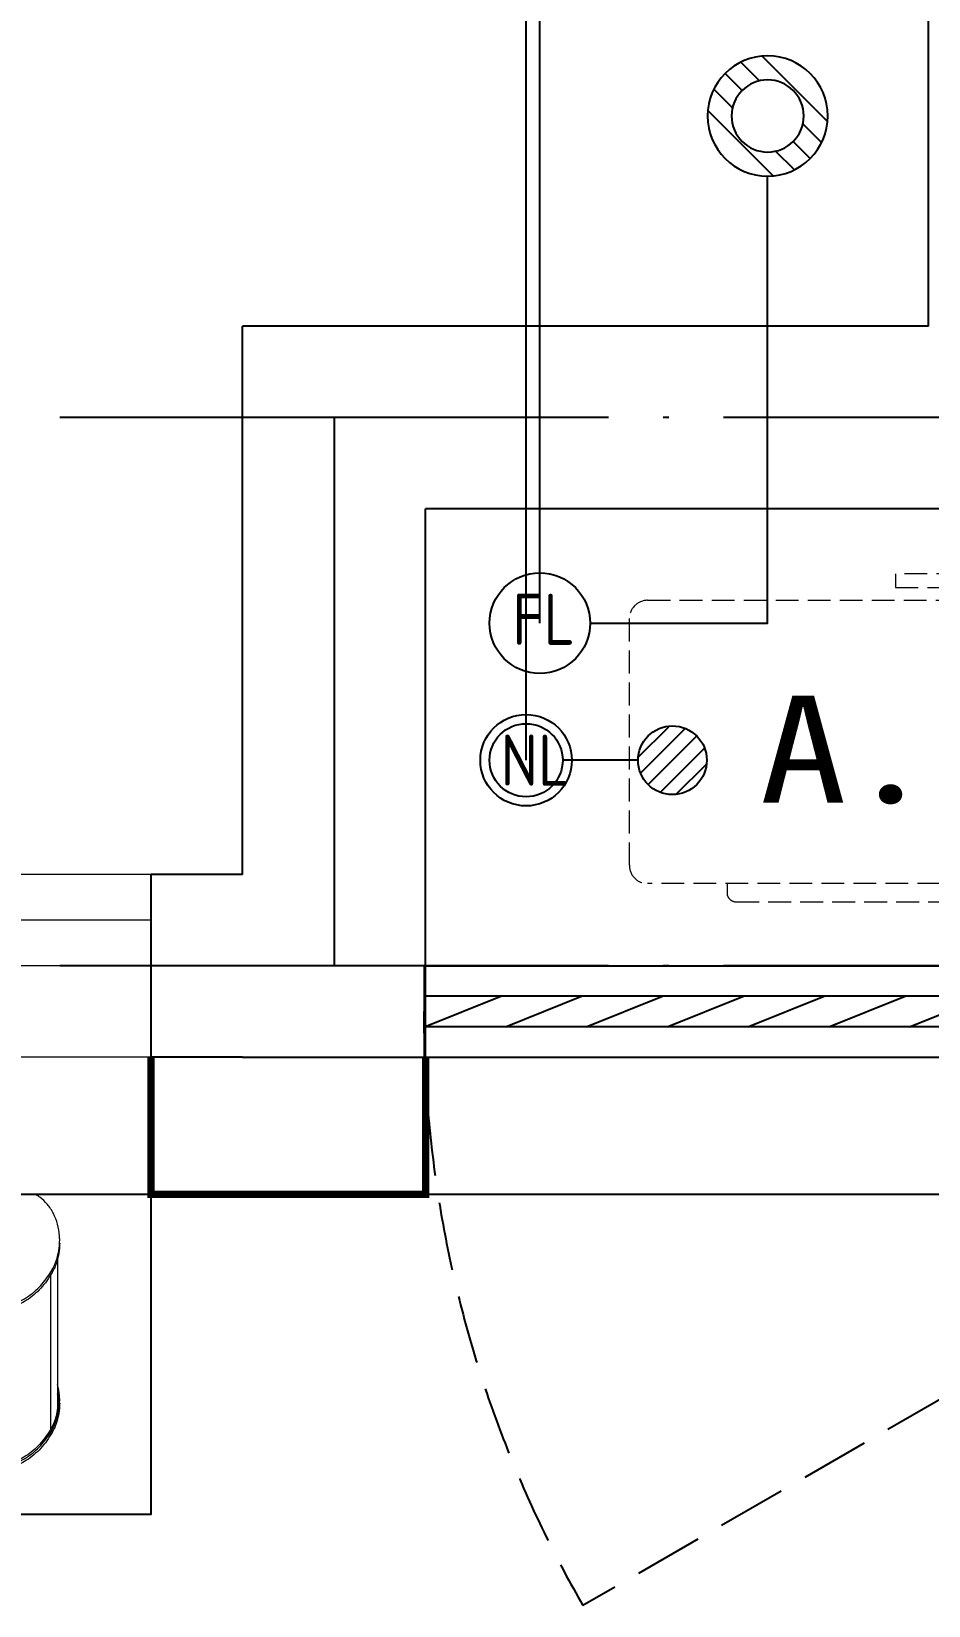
# Model space of a CAD drawing. Extents: x 27938 to 1507990, y 110129 to 923079.
# Drawn here: x 861136 to 862117, y 594749 to 596471 of the extents above; entities that cross this region are included whole.
import ezdxf

# ---------------------------------------------------------------- set-up
doc = ezdxf.new("R2010")
doc.units = 0
doc.header["$LTSCALE"] = 1000
doc.header["$MEASUREMENT"] = 0
doc.linetypes.add('DASH', pattern=[0.35, 0.25, -0.1])
doc.linetypes.add('DOTE', pattern=[2.42, 2, -0.2, 0.02, -0.2])
for name, color, linetype in [('DIM_凝结', 150, 'Continuous'), ('DIM_废水', 31, 'Continuous'), ('DOTE', 1, 'Continuous'), ('EQUIP_地漏', 7, 'Continuous'), ('PUB_TEXT', 4, 'Continuous'), ('VPIPE-凝结', 150, 'N'), ('VPIPE-废水', 31, 'Continuous'), ('WALL', 9, 'Continuous'), ('WINDOW', 4, 'Continuous'), ('WINDOW_TEXT', 7, 'Continuous'), ('看线', 251, 'Continuous')]:
    doc.layers.add(name, color=color, linetype=linetype)
for name, color, linetype, lineweight in [('平面-栏杆', 135, 'Continuous', 15), ('平面-看线', 45, 'Continuous', 15), ('平面-空调预留孔', 173, 'Continuous', 15)]:
    doc.layers.add(name, color=color, linetype=linetype, lineweight=lineweight)
doc.styles.add('_TCH_WINDOW', font='SIMPLEX.shx', dxfattribs={"width": 0.7, "height": 3.5, "bigfont": 'GBCBIG.shx'})
doc.styles.get("Standard").update_dxf_attribs({"font": 'gbenor.shx', "bigfont": 'gbcbig.shx'})
doc.styles.add('黑体', font='simhei.ttf')
doc.linetypes.add('N', pattern='A,3,-0.2,["N",Standard,S=0.25,R=0,X=-0.1,Y=-0.115],-0.2', length=3.4)

# ---------------------------------------------------------------- blocks, each defined once
blk = doc.blocks.new('gdgdgdrgdfsfs')
at = {"layer": '平面-空调预留孔'}
for p, q in [((701344.8, 763896.4), (701344.8, 763739.3)), ((701350.7, 763885.1), (701350.7, 763882.1)), ((701352.5, 763879), (701352.5, 763710.1)), ((701350.7, 763707), (701350.7, 763710))]:
    blk.add_line(p, q, dxfattribs=at)
for points, knots in [([(701342.5, 763917), (701342.5, 763918.7), (701342.7, 763924.7), (701344.5, 763934.9), (701349, 763946.7), (701355.7, 763956.9), (701361.2, 763962.2), (701364.2, 763964.4)], [0, 0, 0, 0, 5.021553, 17.990508, 31.024726, 44.15528, 57.391988, 57.391988, 57.391988, 57.391988]), ([(701364.2, 763964.4), (701365.1, 763965.1), (701367, 763966.3), (701370.1, 763967.3), (701372.3, 763967.6), (701373.3, 763967.6)], [0, 0, 0, 0, 4.063379, 8.143059, 12.231424, 12.231424, 12.231424, 12.231424]), ([(701350.7, 763885.1), (701348.7, 763888.6), (701345.3, 763896.3), (701342.9, 763907.3), (701342.5, 763914.3), (701342.5, 763917)], [0, 0, 0, 0, 13.053869, 26.0339, 33.984373, 33.984373, 33.984373, 33.984373]), ([(701342.5, 763913.9), (701342.5, 763911.3), (701342.9, 763904.3), (701345.3, 763893.2), (701348.7, 763885.6), (701350.7, 763882.1)], [0, 0, 0, 0, 7.950473, 20.930505, 33.984373, 33.984373, 33.984373, 33.984373]), ([(701350.7, 763882.1), (701354.3, 763875.7), (701362.8, 763863.9), (701378.3, 763850.8), (701389.9, 763845.3), (701395.8, 763843.4)], [0, 0, 0, 0, 23.6996, 47.591163, 70.812357, 70.812357, 70.812357, 70.812357]), ([(701396.4, 763846.3), (701390.4, 763848.2), (701378.5, 763853.7), (701363.3, 763866.5), (701355.2, 763877.6), (701351.8, 763883.2)], [0, 0, 0, 0, 24.049357, 47.94092, 69.255455, 69.255455, 69.255455, 69.255455]), ([(701342.5, 763741.9), (701342.5, 763743.6), (701342.7, 763749.5), (701343.7, 763755.4), (701344.8, 763759.4)], [0, 0, 0, 0, 5.021553, 17.829194, 17.829194, 17.829194, 17.829194]), ([(701350.7, 763710), (701348.7, 763713.6), (701345.3, 763721.2), (701342.9, 763732.3), (701342.5, 763739.2), (701342.5, 763741.9)], [0, 0, 0, 0, 13.053869, 26.0339, 33.984373, 33.984373, 33.984373, 33.984373]), ([(701342.5, 763738.8), (701342.5, 763736.2), (701342.9, 763729.2), (701345.3, 763718.1), (701348.7, 763710.5), (701350.7, 763707)], [0, 0, 0, 0, 7.950473, 20.930505, 33.984373, 33.984373, 33.984373, 33.984373]), ([(701344.8, 763751.8), (701344.5, 763750.1), (701344.2, 763746.8), (701344.1, 763743.5), (701344.1, 763741.9)], [0, 0, 0, 0, 5.087958, 9.936354, 9.936354, 9.936354, 9.936354]), ([(701344.2, 763738.4), (701344.2, 763737), (701344.7, 763731.4), (701346.7, 763721.9), (701350, 763714.5), (701351.9, 763711.1)], [0, 0, 0, 0, 4.169079, 16.701522, 29.305258, 29.305258, 29.305258, 29.305258]), ([(701344.8, 763739.3), (701344.8, 763735.8), (701345.3, 763729.5), (701346.7, 763723.6), (701347.5, 763721)], [0, 0, 0, 0, 10.602023, 18.658548, 18.658548, 18.658548, 18.658548]), ([(701350.7, 763707), (701354.3, 763700.6), (701362.8, 763688.8), (701378.3, 763675.7), (701389.9, 763670.2), (701395.8, 763668.3)], [0, 0, 0, 0, 23.6996, 47.591163, 70.812357, 70.812357, 70.812357, 70.812357]), ([(701396.4, 763671.2), (701390.4, 763673.1), (701378.5, 763678.6), (701363.3, 763691.5), (701355.2, 763702.5), (701351.8, 763708.1)], [0, 0, 0, 0, 24.049357, 47.94092, 69.255455, 69.255455, 69.255455, 69.255455]), ([(701352.9, 763709.5), (701356.2, 763703.9), (701364.3, 763693), (701379.2, 763680.3), (701390.8, 763674.9), (701396.8, 763673.1)], [0, 0, 0, 0, 21.180152, 44.607801, 68.19018, 68.19018, 68.19018, 68.19018])]:
    blk.add_open_spline(points, degree=3, knots=knots, dxfattribs=at)
for points in [[(701351.8, 763883.2), (701351.4, 763883.8), (701351, 763884.5), (701350.7, 763885.1)], [(701344.1, 763741.9), (701344.2, 763744.4), (701344.4, 763746.8), (701344.8, 763749.2)], [(701344.1, 763741.9), (701344.1, 763740.7), (701344.1, 763739.5), (701344.2, 763738.4)], [(701351.8, 763708.1), (701351.4, 763708.7), (701351, 763709.4), (701350.7, 763710)], [(701351.9, 763711.1), (701352.2, 763710.6), (701352.6, 763710), (701352.9, 763709.5)]]:
    blk.add_open_spline(points, degree=3, dxfattribs=at)
blk = doc.blocks.new('$TwtSys$00000141')
at = {"color": 1}
for p, q in [((-47.1, 3.8), (-5, 45.9)), ((-47.1, 3.8), (-5, 45.9)), ((-43.6, -17.5), (17.5, 43.6)), ((-43.6, -17.5), (17.5, 43.6)), ((-33.2, -33.2), (33.2, 33.2)), ((-33.2, -33.2), (33.2, 33.2)), ((-16.2, -43.5), (43.8, 16.4)), ((-16.2, -43.5), (43.8, 16.4)), ((5.7, -46.1), (46.1, -5.7)), ((5.7, -46.1), (46.1, -5.7))]:
    blk.add_line(p, q, dxfattribs=at)
blk.add_circle((0, 0), 47, dxfattribs=at)
blk.add_circle((0, 0), 47, dxfattribs=at)
blk = doc.blocks.new('$TwtSys$00000543')
for p, q in [((-93.6, -8.5), (8.5, 93.6)), ((12.5, 55), (41.7, 84.2)), ((39.9, 39.9), (66.5, 66.5)), ((55, 12.5), (84.2, 41.7)), ((-8.5, -93.6), (93.6, 8.5)), ((-84.2, -41.7), (-55, -12.5)), ((-66.5, -66.5), (-39.9, -39.9)), ((-41.7, -84.2), (-12.5, -55))]:
    blk.add_line(p, q)
for radius in [94, 56.4]:
    blk.add_circle((0, 0), radius)
blk = doc.blocks.new('gsergvr')
at = {"layer": '平面-空调预留孔', "linetype": 'DASH', "ltscale": 0.1}
for p, q in [((34075.4, 17176.2), (34075.4, 17166.2)), ((34448.2, 17166.2), (34448.2, 17176.2)), ((34085.4, 17156.2), (34438.2, 17156.2))]:
    blk.add_line(p, q, dxfattribs=at)
blk.add_lwpolyline([(34679.3, 17515.3), (34259.5, 17515.3), (34259.5, 17500.2), (34679.3, 17500.2)], close=True, dxfattribs=at)
blk.add_lwpolyline([(34728.6, 17176.2), (33988.6, 17176.2, -0.414214), (33968.6, 17196.2), (33968.6, 17466.2, -0.414214), (33988.6, 17486.2), (34728.6, 17486.2, -0.414214), (34748.6, 17466.2), (34748.6, 17196.2, -0.414214)], format="xyb", close=True, dxfattribs=at)
for centre, start, end in [((34085.4, 17166.2), 180, 270), ((34438.2, 17166.2), 270, 0)]:
    blk.add_arc(centre, 10, start, end, dxfattribs=at)
at = {"layer": '平面-空调预留孔', "color": 251, "linetype": 'DASH', "ltscale": 0.1, "true_color": 0x636466, "style": '黑体', "width": 1.2}
blk.add_text('A.C', height=117.05, dxfattribs=at).set_placement((34110.9, 17264.8))
blk = doc.blocks.new('rtyryrtyeeretee')
at = {"layer": '平面-空调预留孔'}
blk.add_blockref('gsergvr', (635673.5, 326705.8), dxfattribs=at)
blk = doc.blocks.new('GDGDRGDGDRGDR')
blk.add_blockref('rtyryrtyeeretee', (-215152.6, 97240.1))
blk = doc.blocks.new('$WINLIB2D$00000039')
at = {"color": 0}
for points in [[(-0.5, 0.5), (-0.5, -0.5)], [(0.5, 0.5), (-0.5, 0.5)], [(0.5, -0.5), (0.5, 0.5)], [(-0.5, 0.1667), (0.5, 0.1667)], [(-0.3839, -0.1667), (-0.448, 0.1667)], [(-0.3159, -0.1667), (-0.38, 0.1667)], [(-0.2479, -0.1667), (-0.312, 0.1667)], [(-0.1799, -0.1667), (-0.244, 0.1667)], [(-0.1119, -0.1667), (-0.176, 0.1667)], [(-0.0439, -0.1667), (-0.108, 0.1667)], [(0.0241, -0.1667), (-0.04, 0.1667)], [(0.0921, -0.1667), (0.028, 0.1667)], [(0.16, -0.1667), (0.0959, 0.1667)], [(0.228, -0.1667), (0.1639, 0.1667)], [(0.296, -0.1667), (0.2319, 0.1667)], [(0.364, -0.1667), (0.2999, 0.1667)], [(0.432, -0.1667), (0.3679, 0.1667)], [(0.5, -0.1667), (0.4359, 0.1667)], [(-0.4519, -0.1667), (-0.5, 0.0836)], [(-0.5, -0.1667), (0.5, -0.1667)], [(0.5, -0.5), (-0.5, -0.5)]]:
    blk.add_lwpolyline(points, dxfattribs=at)

msp = doc.modelspace()

# ---------------------------------------------------------------- linework, layer by layer
at = {"color": 8, "const_width": 8}
msp.add_lwpolyline([(861266.6, 595348.8), (861266.6, 595198.8), (861566.6, 595198.8), (861566.6, 595348.8)], dxfattribs=at)
at = {"layer": 'DOTE', "color": 169, "linetype": 'DOTE', "ltscale": 0.3}
msp.add_line((879916.6, 595448.8), (825916.6, 595448.8), dxfattribs=at)
at = {"layer": 'VPIPE-凝结', "color": 8, "ltscale": 0.1}
for points in [[(861746.6, 595823.8), (861940.7, 595823.8), (861940.7, 596313)], [(861799, 595673.8), (861716.6, 595673.8)]]:
    msp.add_lwpolyline(points, dxfattribs=at)
at = {"layer": 'VPIPE-凝结', "color": 8}
msp.add_circle((861676.6, 595673.8), 40, dxfattribs=at)
at = {"layer": 'VPIPE-废水', "color": 8}
msp.add_circle((861691.6, 595823.8), 55, dxfattribs=at)
at = {"layer": 'WALL', "color": 8}
for p, q in [((861566.6, 595348.8), (861566.6, 595448.8)), ((861366.6, 595348.8), (861266.6, 595348.8)), ((861366.6, 595348.8), (861366.6, 595348.8)), ((861366.6, 595348.8), (861566.6, 595348.8))]:
    msp.add_line(p, q, dxfattribs=at)
at = {"layer": 'WINDOW', "color": 8, "linetype": 'DASH', "ltscale": 0.3}
msp.add_lwpolyline([(862864.7, 595398.8), (861738.8, 594748.8, -0.131652), (861564.7, 595398.8)], format="xyb", dxfattribs=at)
at = {"layer": '平面-栏杆', "color": 8}
for points in [[(861266.6, 595498.8), (856616.6, 595498.8)], [(861266.6, 595448.8), (856616.6, 595448.8)]]:
    msp.add_lwpolyline(points, dxfattribs=at)
at = {"layer": '平面-看线', "color": 8}
msp.add_lwpolyline([(861266.6, 595548.8), (856616.6, 595548.8)], dxfattribs=at)
at = {"layer": '平面-看线', "color": 8, "linetype": 'DASH'}
msp.add_lwpolyline([(861266.6, 595348.8), (856616.6, 595348.8)], dxfattribs=at)
at = {"layer": '看线', "color": 8, "ltscale": 0.5}
for points in [[(856616.6, 595198.8), (861266.6, 595198.8)], [(859266.6, 595198.8), (859266.6, 594848.8), (861266.6, 594848.8), (861266.6, 595198.8)], [(861566.6, 595198.8), (862866.6, 595198.8)]]:
    msp.add_lwpolyline(points, dxfattribs=at)

# ---------------------------------------------------------------- block references
at = {"layer": 'EQUIP_地漏', "color": 8, "xscale": -0.7000000000000001, "yscale": 0.7000000000000001, "zscale": 0.7}
msp.add_blockref('$TwtSys$00000543', (861940.7, 596378.8), dxfattribs=at)
at = {"layer": 'EQUIP_地漏', "color": 8, "xscale": -0.8, "yscale": -0.8, "zscale": 0.8, "rotation": 180}
msp.add_blockref('$TwtSys$00000141', (861836.6, 595673.8), dxfattribs=at)
at = {"layer": 'WINDOW', "color": 8}
ref = msp.add_blockref('$WINLIB2D$00000039', (862215.6, 595398.8), dxfattribs=dict(at, xscale=1299.999999983003, yscale=-100, zscale=1299.999999983003, rotation=180))
ref.add_attrib('A', 'BYC1320b', (862205.1, 595153.3), dxfattribs={"layer": 'WINDOW_TEXT', "color": 8, "ltscale": 0.5, "height": 5.95, "style": '_TCH_WINDOW', "width": 0.494118})
at = {"layer": '平面-空调预留孔', "color": 8, "xscale": -1}
msp.add_blockref('gdgdgdrgdfsfs', (1562509.1, -168768.7), dxfattribs=at)

# ---------------------------------------------------------------- next in the draw order: block references
at = {"color": 8}
msp.add_blockref('GDGDRGDGDRGDR', (407300, 154416.7), dxfattribs=at)

# ---------------------------------------------------------------- next in the draw order: linework, layer by layer
at = {"layer": 'DIM_凝结'}
msp.add_line((861676.6, 595673.8), (861676.6, 597628.7), dxfattribs=at)
at = {"layer": 'DIM_废水'}
msp.add_line((861691.6, 595823.8), (861691.6, 598149.6), dxfattribs=at)
at = {"layer": 'DOTE', "color": 169, "linetype": 'DOTE', "ltscale": 0.3}
for p, q in [((879916.6, 596048.8), (825916.6, 596048.8)), ((861466.6, 596048.8), (861466.6, 595448.8))]:
    msp.add_line(p, q, dxfattribs=at)
at = {"layer": 'VPIPE-凝结'}
msp.add_circle((861676.6, 595673.8), 50, dxfattribs=at)
at = {"layer": 'VPIPE-废水'}
msp.add_circle((861691.6, 595823.8), 55, dxfattribs=at)
at = {"layer": 'WALL', "color": 8}
for p, q in [((862116.6, 596148.8), (862116.6, 597148.8)), ((862116.6, 596148.8), (861366.6, 596148.8)), ((861366.6, 595548.8), (861366.6, 596148.8)), ((862216.6, 595948.8), (861566.6, 595948.8)), ((861566.6, 595448.8), (861566.6, 595948.8)), ((861366.6, 595548.8), (861266.6, 595548.8)), ((861266.6, 595348.8), (861266.6, 595548.8))]:
    msp.add_line(p, q, dxfattribs=at)

# ---------------------------------------------------------------- next in the draw order: texts
at = {"layer": 'PUB_TEXT', "color": 8}
for s, p in [('FL', (861661.5, 595800)), ('NL', (861648.6, 595645.8))]:
    msp.add_text(s, height=56, dxfattribs=at).set_placement(p)

doc.saveas('drawing.dxf')
